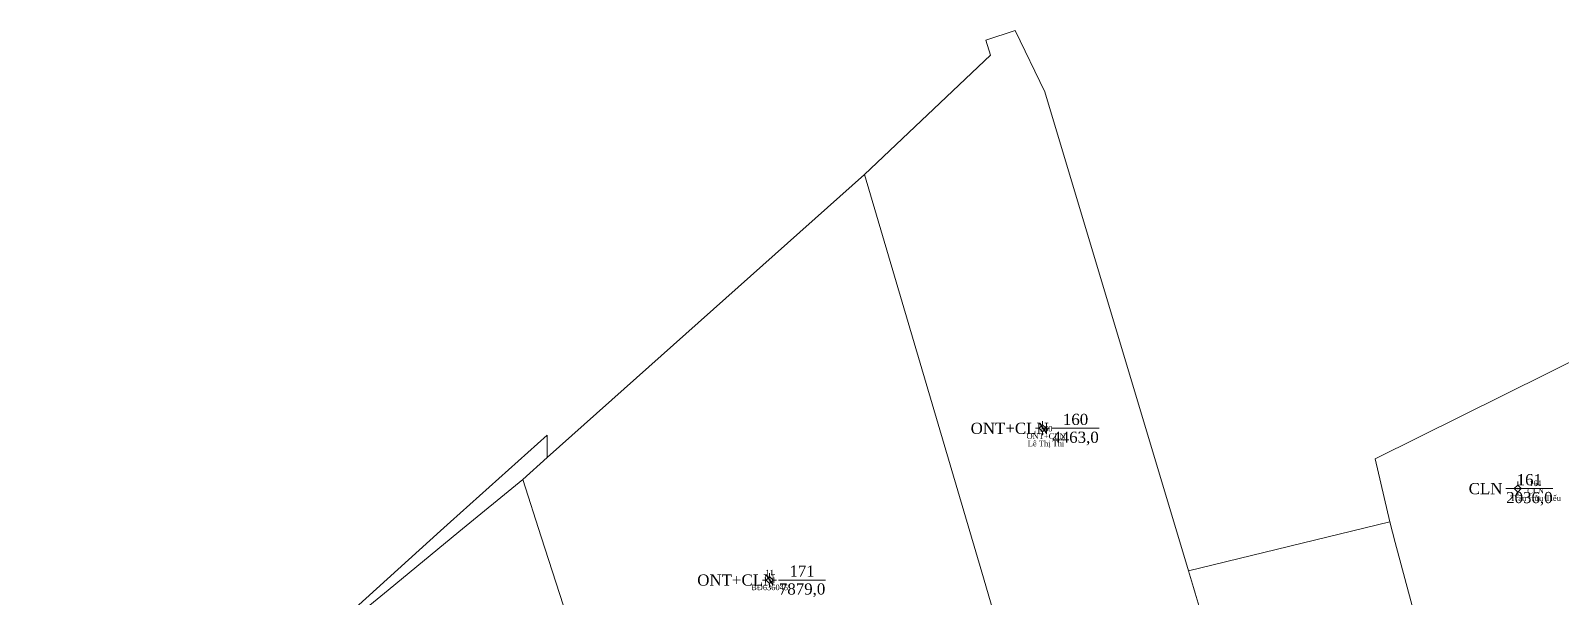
# Model space of a CAD drawing. Header units: metres. Extents: x 543340 to 549474, y 1840490 to 1845220.
# Drawn here: x 547907.6 to 548181.4, y 1842253.9 to 1842355.4 of the extents above; entities that cross this region are included whole.
import ezdxf
from ezdxf.enums import TextEntityAlignment as Align

# ---------------------------------------------------------------- set-up
doc = ezdxf.new("R2010")
doc.units = ezdxf.units.M
doc.header["$MEASUREMENT"] = 0
for name, color, linetype, lineweight in [('Level 10', 7, 'Continuous', 0), ('Level 11', 7, 'Continuous', 0), ('Level 13', 7, 'Continuous', 0), ('Level 15', 7, 'Continuous', 0), ('Level 19', 7, 'Continuous', 0), ('Level 2', 7, 'Continuous', 0), ('Level 4', 7, 'Continuous', 0)]:
    doc.layers.add(name, color=color, linetype=linetype, lineweight=lineweight)
doc.styles.add('Style-Times New Roman', font='times.ttf')

# ---------------------------------------------------------------- blocks, each defined once
blk = doc.blocks.new('CENTRD')
at = {"layer": 'Level 11', "linetype": 'Continuous', "lineweight": 0}
h = blk.add_hatch(color=1, dxfattribs=at)
edge = h.paths.add_edge_path()
edge.add_arc((0, 0), 1.5, 0, 360)
at = {"layer": 'Level 11', "color": 1, "linetype": 'Continuous', "lineweight": 0}
for p, q in [((-6.25, 0), (-12.5, 0)), ((0, 6.25), (-6.25, 0)), ((-6.25, 0), (0, -6.25)), ((0, 12.5), (0, 6.25)), ((6.25, 0), (0, 6.25)), ((0, -6.25), (6.25, 0)), ((12.5, 0), (6.25, 0)), ((0, -6.25), (0, -12.5))]:
    blk.add_line(p, q, dxfattribs=at)
blk = doc.blocks.new('N_THUA_166')
at = {"layer": 'Level 13', "color": 1, "linetype": 'Continuous', "lineweight": 0}
blk.add_line((1.7, 0), (10.11, 0), dxfattribs=at)
at = {"layer": 'Level 13', "color": 5, "linetype": 'Continuous', "lineweight": 0, "style": 'Style-Times New Roman'}
blk.add_text('160', height=2, dxfattribs=at).set_placement((5.91, 1.6), align=Align.MIDDLE_CENTER)
at = {"layer": 'Level 2', "color": 3, "linetype": 'Continuous', "lineweight": 0, "style": 'Style-Times New Roman'}
blk.add_text('ONT+CLN', height=2, dxfattribs=at).set_placement((1.1, 0), align=Align.MIDDLE_RIGHT)
at = {"layer": 'Level 4', "color": 1, "linetype": 'Continuous', "lineweight": 0, "style": 'Style-Times New Roman'}
blk.add_text('4463,0', height=2, dxfattribs=at).set_placement((5.91, -1.6), align=Align.MIDDLE_CENTER)
blk = doc.blocks.new('N_THUA_167')
at = {"layer": 'Level 13', "color": 1, "linetype": 'Continuous', "lineweight": 0}
blk.add_line((-2.14, 0), (6.27, 0), dxfattribs=at)
at = {"layer": 'Level 13', "color": 5, "linetype": 'Continuous', "lineweight": 0, "style": 'Style-Times New Roman'}
blk.add_text('161', height=2, dxfattribs=at).set_placement((2.07, 1.6), align=Align.MIDDLE_CENTER)
at = {"layer": 'Level 2', "color": 3, "linetype": 'Continuous', "lineweight": 0, "style": 'Style-Times New Roman'}
blk.add_text('CLN', height=2, dxfattribs=at).set_placement((-2.74, 0), align=Align.MIDDLE_RIGHT)
at = {"layer": 'Level 4', "color": 1, "linetype": 'Continuous', "lineweight": 0, "style": 'Style-Times New Roman'}
blk.add_text('2036,0', height=2, dxfattribs=at).set_placement((2.07, -1.6), align=Align.MIDDLE_CENTER)
blk = doc.blocks.new('N_THUA_172')
at = {"layer": 'Level 13', "color": 1, "linetype": 'Continuous', "lineweight": 0}
blk.add_line((1.61, 0), (10.02, 0), dxfattribs=at)
at = {"layer": 'Level 13', "color": 5, "linetype": 'Continuous', "lineweight": 0, "style": 'Style-Times New Roman'}
blk.add_text('171', height=2, dxfattribs=at).set_placement((5.81, 1.6), align=Align.MIDDLE_CENTER)
at = {"layer": 'Level 2', "color": 3, "linetype": 'Continuous', "lineweight": 0, "style": 'Style-Times New Roman'}
blk.add_text('ONT+CLN', height=2, dxfattribs=at).set_placement((1.01, 0), align=Align.MIDDLE_RIGHT)
at = {"layer": 'Level 4', "color": 1, "linetype": 'Continuous', "lineweight": 0, "style": 'Style-Times New Roman'}
blk.add_text('7879,0', height=2, dxfattribs=at).set_placement((5.81, -1.6), align=Align.MIDDLE_CENTER)

msp = doc.modelspace()

# ---------------------------------------------------------------- linework, layer by layer
at = {"layer": 'Level 10', "color": 7, "lineweight": 0}
for p, q in [((548000, 1842278.97), (548056.73, 1842329.65)), ((547995.61, 1842275.04), (548000, 1842278.97)), ((548114.71, 1842258.67), (548150.71, 1842267.44))]:
    msp.add_line(p, q, dxfattribs=at)
at = {"layer": 'Level 10', "color": 7, "lineweight": 0, "flags": 128}
for points in [[(548056.73, 1842329.65), (548079.3, 1842351.05), (548078.43, 1842353.71), (548083.72, 1842355.44), (548089.01, 1842344.49), (548114.71, 1842258.67)], [(548056.73, 1842329.65), (548077.72, 1842258.41), (548080.97, 1842247.37), (548081.87, 1842244.32), (548089.35, 1842218.94), (548090.81, 1842213.98), (548091.1, 1842212.99), (548091.11, 1842212.97)], [(548150.71, 1842267.44), (548148.07, 1842278.71), (548186.65, 1842297.91), (548195.07, 1842303.46), (548209.38, 1842289.72)], [(548000, 1842278.97), (548000, 1842282.96), (548000, 1842282.97), (547982.71, 1842267.45), (547980.91, 1842265.82), (547969.46, 1842255.43), (547930.24, 1842219.87), (547928.7, 1842218.36), (547906.57, 1842196.75)], [(547963.39, 1842248.55), (547971.51, 1842255.23), (547984.19, 1842265.65), (547995.61, 1842275.04)], [(547995.61, 1842275.04), (547998.91, 1842264.76), (548002.89, 1842252.4), (548016.26, 1842210.8), (548020.28, 1842198.28), (548022.14, 1842192.92), (548024.17, 1842187.05), (548025.09, 1842184.39)], [(548150.71, 1842267.44), (548151.69, 1842263.75), (548154.45, 1842253.28), (548156.88, 1842244.1), (548156.92, 1842243.96), (548157.06, 1842243.43), (548157.08, 1842243.34)], [(548114.71, 1842258.67), (548115.6, 1842255.71), (548115.91, 1842254.65), (548118.94, 1842244.54), (548122.66, 1842232.12), (548122.8, 1842231.66)]]:
    msp.add_lwpolyline(points, dxfattribs=at)

# ---------------------------------------------------------------- block references
at = {"layer": 'Level 11', "color": 1, "linetype": 'Continuous', "lineweight": 0, "xscale": 0.1, "yscale": 0.1, "zscale": 0.1}
for p in [(548088.59, 1842284.2), (548173.61, 1842273.4), (548039.77, 1842257.02)]:
    msp.add_blockref('CENTRD', p, dxfattribs=at)
at = {"layer": 'Level 2', "color": 3, "linetype": 'Continuous', "lineweight": 0}
for name, p in [('N_THUA_166', (548088.59, 1842284.2)), ('N_THUA_167', (548173.61, 1842273.4)), ('N_THUA_172', (548039.77, 1842257.02))]:
    msp.add_blockref(name, p, dxfattribs=at)

# ---------------------------------------------------------------- texts
at = {"layer": 'Level 15', "color": 1, "linetype": 'Continuous', "lineweight": 0, "char_height": 1, "attachment_point": 5, "line_spacing_factor": 0.790495, "style": 'Style-Times New Roman'}
for s, insert in [('160\\PONT+CLN\\PLê Thị Thỉ', (548089.22, 1842282.68)), ('161\\PCLN\\PTrần Hữu Tiếu', (548176.79, 1842273.02))]:
    msp.add_mtext(s, dxfattribs=dict(at, insert=insert))
at = {"layer": 'Level 19', "color": 2, "linetype": 'Continuous', "lineweight": 0, "insert": (548039.77, 1842257.02), "char_height": 1, "attachment_point": 5, "line_spacing_factor": 0.790495, "style": 'Style-Times New Roman'}
msp.add_mtext('11\\P171\\PBĐ636045', dxfattribs=at)
msp.add_mtext('11\\P171\\PBĐ636045', dxfattribs=at)

doc.saveas('drawing.dxf')
